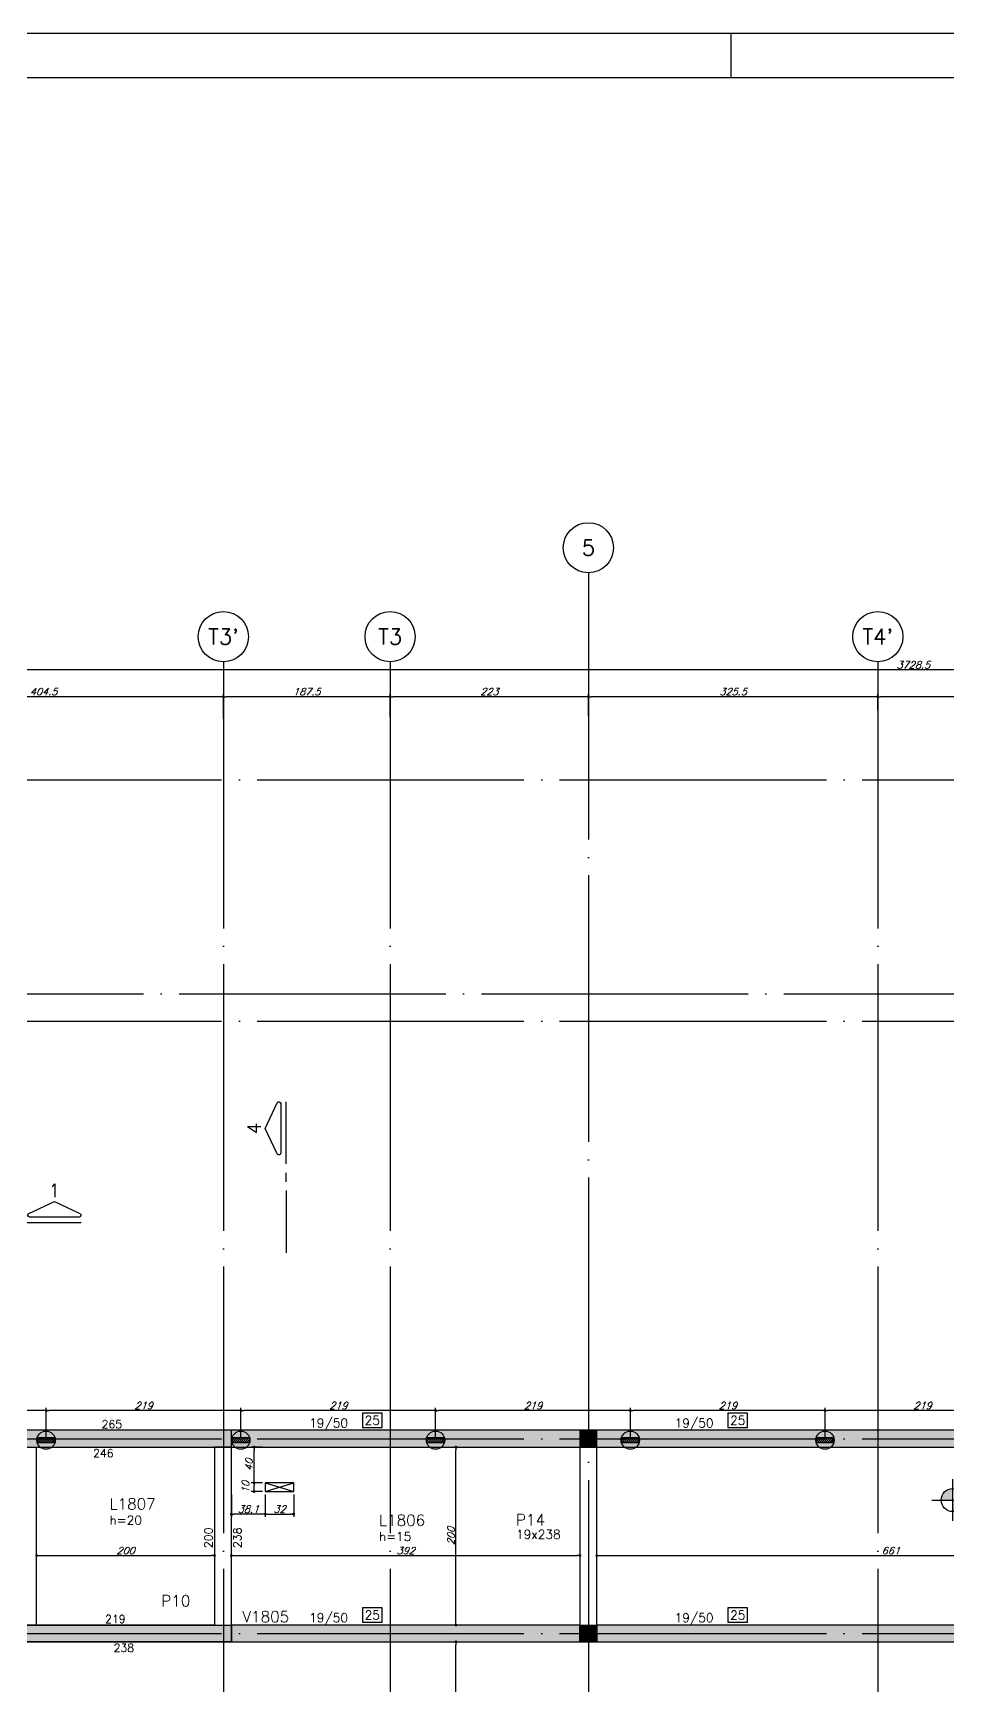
# Model space of a CAD drawing. Header units: millimetres. Extents: x -2404 to 6316, y -1750 to 2455.
# Drawn here: x -19 to 1010, y 596 to 2455 of the extents above; entities that cross this region are included whole.
import ezdxf
from ezdxf.enums import TextEntityAlignment as Align

# ---------------------------------------------------------------- set-up
doc = ezdxf.new("R2010")
doc.units = ezdxf.units.MM
doc.header["$LTSCALE"] = 50
doc.linetypes.add('EIXO', pattern=[6.8, 6, -0.4, 0, -0.4])
for name, color, linetype in [('F-ARM', 6, 'Continuous'), ('F-CORTE-INDICAÇÃO', 4, 'Continuous'), ('F-COTAS', 106, 'Continuous'), ('F-COTAS ANCORAGEM', 106, 'Continuous'), ('F-COTAS-FUROS', 50, 'Continuous'), ('F-DESNIVEL-1', 254, 'Continuous'), ('F-EIXO', 12, 'EIXO'), ('F-LAJES-DIM', 2, 'Continuous'), ('F-LAJES-NOME', 4, 'Continuous'), ('F-MARGEM', 1, 'Continuous'), ('F-NÍVEL-PLANTA', 2, 'Continuous'), ('F-PILARES-DIM', 172, 'Continuous'), ('F-PILARES-M', 170, 'Continuous'), ('F-PILARES-NOME', 170, 'Continuous'), ('F-TEXTO', 6, 'Continuous'), ('F-VIGAS', 3, 'Continuous'), ('F-VIGAS-DIM', 2, 'Continuous'), ('F-VIGAS-NOME', 4, 'Continuous'), ('F-VÃO', 1, 'Continuous')]:
    doc.layers.add(name, color=color, linetype=linetype)
doc.styles.add('CP-TEXT-INCL', font='romans.shx', dxfattribs={"oblique": 20})
doc.styles.add('MCP', font='romans.shx')
doc.styles.add('ROMANS', font='romans.shx')
doc.dimstyles.new('CP-COTAS-50', dxfattribs={"dimscale": 0.64, "dimtxt": 12.5, "dimasz": 5, "dimexe": 5, "dimexo": 5, "dimgap": 2.5, "dimtad": 1, "dimdec": 1, "dimdsep": 46, "dimtxsty": 'CP-TEXT-INCL', "dimblk1": 'DOT', "dimblk2": 'DOT', "dimsah": 1, "dimcen": 9, "dimclrd": 256, "dimclre": 256, "dimclrt": 256, "dimadec": 0, "dimazin": 0, "dimtfac": 1, "dimtdec": 1, "dimtmove": 2, "dimatfit": 3, "dimldrblk": 'DOT', "dimfxl": 0, "dimtolj": 1, "dimarcsym": 0})

# ---------------------------------------------------------------- blocks, each defined once
blk = doc.blocks.new('*U16')
at = {"layer": 'F-EIXO'}
blk.add_line((0, 0), (4857.5, 0), dxfattribs=at)
at = {"layer": 'F-TEXTO', "style": 'ROMANS'}
blk.add_attdef('EIXO', text='', height=17.5, dxfattribs=at).set_placement((-28.2, 0), align=Align.MIDDLE_CENTER)
blk = doc.blocks.new('*U17')
at = {"layer": 'F-EIXO'}
blk.add_line((0, 0), (4945.5, 0), dxfattribs=at)
at = {"layer": 'F-TEXTO', "style": 'ROMANS'}
blk.add_attdef('EIXO', text='', height=17.5, dxfattribs=at).set_placement((-28.2, 0), align=Align.MIDDLE_CENTER)
blk = doc.blocks.new('*U18')
at = {"layer": 'F-EIXO'}
blk.add_line((0, 0), (0, -2479.8), dxfattribs=at)
at = {"layer": 'F-EIXO', "color": 2, "linetype": 'Continuous'}
blk.add_circle((0, 28.2), 28.2, dxfattribs=at)
at = {"layer": 'F-TEXTO', "style": 'ROMANS'}
blk.add_attdef('EIXO', text='', height=17.5, rotation=360, dxfattribs=at).set_placement((0, 28.2), align=Align.MIDDLE_CENTER)
blk = doc.blocks.new('*U20')
at = {"layer": 'F-EIXO'}
blk.add_line((0, 0), (0, -2579.8), dxfattribs=at)
at = {"layer": 'F-EIXO', "color": 2, "linetype": 'Continuous'}
blk.add_circle((0, 28.2), 28.2, dxfattribs=at)
at = {"layer": 'F-TEXTO', "style": 'ROMANS'}
blk.add_attdef('EIXO', text='', height=17.5, rotation=360, dxfattribs=at).set_placement((0, 28.2), align=Align.MIDDLE_CENTER)
blk = doc.blocks.new('*U5')
at = {"layer": 'F-VIGAS-DIM', "color": 1}
blk.add_lwpolyline([(0, 0), (22, 0), (22, 16), (0, 16)], close=True, dxfattribs=at)
at = {"layer": 'F-VIGAS-DIM', "style": 'MCP'}
blk.add_attdef('DIM', text='', height=10, dxfattribs=at).set_placement((11, 8), align=Align.MIDDLE_CENTER)
blk = doc.blocks.new('Nível - Planta')
at = {"layer": 'F-NÍVEL-PLANTA'}
h = blk.add_hatch(color=71, dxfattribs=at)
h.paths.add_polyline_path([(0, 0), (0, 0.26, 0.414214), (-0.26, 0)])
h.paths.add_polyline_path([(0.26, 0), (0, 0), (0, -0.26, 0.414214)])
for p, q in [((0, -0.469), (0, 0.469)), ((-0.469, 0), (1.704, 0))]:
    blk.add_line(p, q, dxfattribs=at)
blk.add_circle((0, 0), 0.26, dxfattribs=at)
at = {"layer": 'F-TEXTO', "color": 3, "style": 'MCP'}
blk.add_attdef('NÍVEL', (0.333, 0.102), '', height=0.2, dxfattribs=at)
blk = doc.blocks.new('*U8')
at = {"layer": 'F-CORTE-INDICAÇÃO'}
for p, q in [((70, 0), (0, 0)), ((80, 0), (90, 0)), ((100, 0), (170, 0))]:
    blk.add_line(p, q, dxfattribs=at)
blk.add_lwpolyline([(112, 6, -0.802585), (111.2, 9.8), (140, 23.3), (168.8, 9.8, -0.802585), (168, 6)], format="xyb", close=True, dxfattribs=at)
at = {"layer": 'F-CORTE-INDICAÇÃO', "style": 'ROMANS'}
blk.add_attdef('CORTE', text='', height=15, dxfattribs=at).set_placement((140, 35.8), align=Align.MIDDLE_CENTER)
at = {"layer": 'F-CORTE-INDICAÇÃO', "color": 2, "style": 'ROMANS'}
blk.add_attdef('FOLHA', text='', height=12, dxfattribs=at).set_placement((140, -10), align=Align.MIDDLE_CENTER)
blk = doc.blocks.new('_DOT')
at = {"color": 0, "linetype": 'ByBlock'}
blk.add_line((-0.5, 0), (-1, 0), dxfattribs=at)
at = {"color": 0, "linetype": 'ByBlock', "const_width": 0.5}
blk.add_lwpolyline([(-0.25, 0, 1), (0.25, 0, 1)], format="xyb", close=True, dxfattribs=at)
blk = doc.blocks.new('*D58')
at = {"layer": 'DEFPOINTS', "color": 0, "transparency": 16777216}
for p in [(456.6, 645.5), (456.6, 645.5), (456.6, 493.5)]:
    blk.add_point(p, dxfattribs=at)
at = {"layer": 'F-COTAS', "lineweight": -2, "transparency": 16777216}
blk.add_line((456.6, 496.7), (456.6, 642.3), dxfattribs=at)
at = {"layer": 'F-COTAS', "lineweight": -2, "transparency": 16777216, "xscale": 3.2, "yscale": 3.2, "zscale": 3.2}
for p, rotation in [((456.6, 645.5), 90), ((456.6, 493.5), 270)]:
    blk.add_blockref('_DOT', p, dxfattribs=dict(at, rotation=rotation))
at = {"layer": 'F-COTAS', "transparency": 16777216, "insert": (451, 569.5), "char_height": 8, "attachment_point": 5, "rotation": 90, "style": 'CP-TEXT-INCL'}
blk.add_mtext('\\A1;152', dxfattribs=at)
blk = doc.blocks.new('*D59')
at = {"layer": 'DEFPOINTS', "color": 0, "transparency": 16777216}
for p in [(456.6, 864.5), (456.6, 864.5), (456.6, 664.5)]:
    blk.add_point(p, dxfattribs=at)
at = {"layer": 'F-COTAS', "lineweight": -2, "transparency": 16777216}
blk.add_line((456.6, 667.7), (456.6, 861.3), dxfattribs=at)
at = {"layer": 'F-COTAS', "lineweight": -2, "transparency": 16777216, "xscale": 3.2, "yscale": 3.2, "zscale": 3.2}
for p, rotation in [((456.6, 864.5), 90), ((456.6, 664.5), 270)]:
    blk.add_blockref('_DOT', p, dxfattribs=dict(at, rotation=rotation))
at = {"layer": 'F-COTAS', "transparency": 16777216, "insert": (451, 764.5), "char_height": 8, "attachment_point": 5, "rotation": 90, "style": 'CP-TEXT-INCL'}
blk.add_mtext('\\A1;200', dxfattribs=at)
blk = doc.blocks.new('*D76')
at = {"layer": 'DEFPOINTS', "color": 0, "transparency": 16777216}
for p in [(-15, 742.6), (185, 742.6), (185, 742.6)]:
    blk.add_point(p, dxfattribs=at)
at = {"layer": 'F-COTAS', "lineweight": -2, "transparency": 16777216}
blk.add_line((-11.8, 742.6), (181.8, 742.6), dxfattribs=at)
at = {"layer": 'F-COTAS', "lineweight": -2, "transparency": 16777216, "xscale": 3.2, "yscale": 3.2, "zscale": 3.2, "rotation": 180}
blk.add_blockref('_DOT', (-15, 742.6), dxfattribs=at)
at = {"layer": 'F-COTAS', "lineweight": -2, "transparency": 16777216, "xscale": 3.2, "yscale": 3.2, "zscale": 3.2}
blk.add_blockref('_DOT', (185, 742.6), dxfattribs=at)
at = {"layer": 'F-COTAS', "transparency": 16777216, "insert": (85, 748.2), "char_height": 8, "attachment_point": 5, "style": 'CP-TEXT-INCL'}
blk.add_mtext('\\A1;200', dxfattribs=at)
blk = doc.blocks.new('*D77')
at = {"layer": 'DEFPOINTS', "color": 0, "transparency": 16777216}
for p in [(204, 742.6), (596, 742.6), (596, 742.6)]:
    blk.add_point(p, dxfattribs=at)
at = {"layer": 'F-COTAS', "lineweight": -2, "transparency": 16777216}
blk.add_line((207.2, 742.6), (592.8, 742.6), dxfattribs=at)
at = {"layer": 'F-COTAS', "lineweight": -2, "transparency": 16777216, "xscale": 3.2, "yscale": 3.2, "zscale": 3.2, "rotation": 180}
blk.add_blockref('_DOT', (204, 742.6), dxfattribs=at)
at = {"layer": 'F-COTAS', "lineweight": -2, "transparency": 16777216, "xscale": 3.2, "yscale": 3.2, "zscale": 3.2}
blk.add_blockref('_DOT', (596, 742.6), dxfattribs=at)
at = {"layer": 'F-COTAS', "transparency": 16777216, "insert": (400, 748.2), "char_height": 8, "attachment_point": 5, "style": 'CP-TEXT-INCL'}
blk.add_mtext('\\A1;392', dxfattribs=at)
blk = doc.blocks.new('*D78')
at = {"layer": 'DEFPOINTS', "color": 0, "transparency": 16777216}
for p in [(615, 742.6), (1276, 742.6), (1276, 742.6)]:
    blk.add_point(p, dxfattribs=at)
at = {"layer": 'F-COTAS', "lineweight": -2, "transparency": 16777216}
blk.add_line((618.2, 742.6), (1272.8, 742.6), dxfattribs=at)
at = {"layer": 'F-COTAS', "lineweight": -2, "transparency": 16777216, "xscale": 3.2, "yscale": 3.2, "zscale": 3.2, "rotation": 180}
blk.add_blockref('_DOT', (615, 742.6), dxfattribs=at)
at = {"layer": 'F-COTAS', "lineweight": -2, "transparency": 16777216, "xscale": 3.2, "yscale": 3.2, "zscale": 3.2}
blk.add_blockref('_DOT', (1276, 742.6), dxfattribs=at)
at = {"layer": 'F-COTAS', "transparency": 16777216, "insert": (945.5, 748.2), "char_height": 8, "attachment_point": 5, "style": 'CP-TEXT-INCL'}
blk.add_mtext('\\A1;661', dxfattribs=at)
blk = doc.blocks.new('*D138')
at = {"layer": 'DEFPOINTS', "color": 0, "transparency": 16777216}
for p in [(2835, 864.5), (-1650, -579), (2835, -715.2)]:
    blk.add_point(p, dxfattribs=at)
at = {"layer": 'F-COTAS', "lineweight": -2, "transparency": 16777216}
for p, q in [((2835, 861.3), (2835, -718.4)), ((-1650, -582.2), (-1650, -718.4)), ((-1646.8, -715.2), (2831.8, -715.2))]:
    blk.add_line(p, q, dxfattribs=at)
at = {"layer": 'F-COTAS', "lineweight": -2, "transparency": 16777216, "xscale": 3.2, "yscale": 3.2, "zscale": 3.2, "rotation": 180}
blk.add_blockref('_DOT', (-1650, -715.2), dxfattribs=at)
at = {"layer": 'F-COTAS', "lineweight": -2, "transparency": 16777216, "xscale": 3.2, "yscale": 3.2, "zscale": 3.2}
blk.add_blockref('_DOT', (2835, -715.2), dxfattribs=at)
at = {"layer": 'F-COTAS', "transparency": 16777216, "insert": (592.5, -709.6), "char_height": 8, "attachment_point": 5, "style": 'CP-TEXT-INCL'}
blk.add_mtext('\\A1;4485', dxfattribs=at)
blk = doc.blocks.new('*D166')
at = {"layer": 'DEFPOINTS', "color": 0, "transparency": 16777216}
for p in [(2796, 1664.5), (2990.8, 1664.5), (893.5, -579)]:
    blk.add_point(p, dxfattribs=at)
at = {"layer": 'F-COTAS', "lineweight": -2, "transparency": 16777216}
for p, q in [((2799.2, 1664.5), (2994, 1664.5)), ((2990.8, -575.8), (2990.8, 1661.3)), ((896.7, -579), (2994, -579))]:
    blk.add_line(p, q, dxfattribs=at)
at = {"layer": 'F-COTAS', "lineweight": -2, "transparency": 16777216, "xscale": 3.2, "yscale": 3.2, "zscale": 3.2}
for p, rotation in [((2990.8, 1664.5), 90), ((2990.8, -579), 270)]:
    blk.add_blockref('_DOT', p, dxfattribs=dict(at, rotation=rotation))
at = {"layer": 'F-COTAS', "transparency": 16777216, "insert": (2985.2, 542.7), "char_height": 8, "attachment_point": 5, "rotation": 90, "style": 'CP-TEXT-INCL'}
blk.add_mtext('\\A1;2243.5', dxfattribs=at)
blk = doc.blocks.new('*D181')
at = {"layer": 'DEFPOINTS', "color": 0, "transparency": 16777216}
for p in [(-893.5, 1738.7), (2835, 1624.5), (-893.5, 1389)]:
    blk.add_point(p, dxfattribs=at)
at = {"layer": 'F-COTAS', "lineweight": -2, "transparency": 16777216}
for p, q in [((-893.5, 1392.2), (-893.5, 1741.9)), ((2831.8, 1738.7), (-890.3, 1738.7)), ((2835, 1627.7), (2835, 1741.9))]:
    blk.add_line(p, q, dxfattribs=at)
at = {"layer": 'F-COTAS', "lineweight": -2, "transparency": 16777216, "xscale": 3.2, "yscale": 3.2, "zscale": 3.2, "rotation": 180}
blk.add_blockref('_DOT', (-893.5, 1738.7), dxfattribs=at)
at = {"layer": 'F-COTAS', "lineweight": -2, "transparency": 16777216, "xscale": 3.2, "yscale": 3.2, "zscale": 3.2}
blk.add_blockref('_DOT', (2835, 1738.7), dxfattribs=at)
at = {"layer": 'F-COTAS', "transparency": 16777216, "insert": (970.8, 1744.3), "char_height": 8, "attachment_point": 5, "style": 'CP-TEXT-INCL'}
blk.add_mtext('\\A1;3728.5', dxfattribs=at)
blk = doc.blocks.new('*D190')
at = {"layer": 'DEFPOINTS', "color": 0, "transparency": 16777216}
for p in [(931, 1708.5), (1128, 1694.6), (931, 1690.3)]:
    blk.add_point(p, dxfattribs=at)
at = {"layer": 'F-COTAS', "lineweight": -2, "transparency": 16777216}
for p, q in [((931, 1693.5), (931, 1711.7)), ((1128, 1697.8), (1128, 1711.7)), ((1124.8, 1708.5), (934.2, 1708.5))]:
    blk.add_line(p, q, dxfattribs=at)
at = {"layer": 'F-COTAS', "lineweight": -2, "transparency": 16777216, "xscale": 3.2, "yscale": 3.2, "zscale": 3.2, "rotation": 180}
blk.add_blockref('_DOT', (931, 1708.5), dxfattribs=at)
at = {"layer": 'F-COTAS', "lineweight": -2, "transparency": 16777216, "xscale": 3.2, "yscale": 3.2, "zscale": 3.2}
blk.add_blockref('_DOT', (1128, 1708.5), dxfattribs=at)
at = {"layer": 'F-COTAS', "transparency": 16777216, "insert": (1029.5, 1714.1), "char_height": 8, "attachment_point": 5, "style": 'CP-TEXT-INCL'}
blk.add_mtext('\\A1;197', dxfattribs=at)
blk = doc.blocks.new('*D191')
at = {"layer": 'DEFPOINTS', "color": 0, "transparency": 16777216}
for p in [(605.5, 1708.5), (605.5, 1683.6), (931, 1690.3)]:
    blk.add_point(p, dxfattribs=at)
at = {"layer": 'F-COTAS', "lineweight": -2, "transparency": 16777216}
for p, q in [((605.5, 1686.8), (605.5, 1711.7)), ((931, 1693.5), (931, 1711.7)), ((927.8, 1708.5), (608.7, 1708.5))]:
    blk.add_line(p, q, dxfattribs=at)
at = {"layer": 'F-COTAS', "lineweight": -2, "transparency": 16777216, "xscale": 3.2, "yscale": 3.2, "zscale": 3.2, "rotation": 180}
blk.add_blockref('_DOT', (605.5, 1708.5), dxfattribs=at)
at = {"layer": 'F-COTAS', "lineweight": -2, "transparency": 16777216, "xscale": 3.2, "yscale": 3.2, "zscale": 3.2}
blk.add_blockref('_DOT', (931, 1708.5), dxfattribs=at)
at = {"layer": 'F-COTAS', "transparency": 16777216, "insert": (768.2, 1714.1), "char_height": 8, "attachment_point": 5, "style": 'CP-TEXT-INCL'}
blk.add_mtext('\\A1;325.5', dxfattribs=at)
blk = doc.blocks.new('*D192')
at = {"layer": 'DEFPOINTS', "color": 0, "transparency": 16777216}
for p in [(382.5, 1708.5), (382.5, 1682.2), (605.5, 1683.6)]:
    blk.add_point(p, dxfattribs=at)
at = {"layer": 'F-COTAS', "lineweight": -2, "transparency": 16777216}
for p, q in [((382.5, 1685.4), (382.5, 1711.7)), ((605.5, 1686.8), (605.5, 1711.7)), ((602.3, 1708.5), (385.7, 1708.5))]:
    blk.add_line(p, q, dxfattribs=at)
at = {"layer": 'F-COTAS', "lineweight": -2, "transparency": 16777216, "xscale": 3.2, "yscale": 3.2, "zscale": 3.2, "rotation": 180}
blk.add_blockref('_DOT', (382.5, 1708.5), dxfattribs=at)
at = {"layer": 'F-COTAS', "lineweight": -2, "transparency": 16777216, "xscale": 3.2, "yscale": 3.2, "zscale": 3.2}
blk.add_blockref('_DOT', (605.5, 1708.5), dxfattribs=at)
at = {"layer": 'F-COTAS', "transparency": 16777216, "insert": (494, 1714.1), "char_height": 8, "attachment_point": 5, "style": 'CP-TEXT-INCL'}
blk.add_mtext('\\A1;223', dxfattribs=at)
blk = doc.blocks.new('*D193')
at = {"layer": 'DEFPOINTS', "color": 0, "transparency": 16777216}
for p in [(195, 1708.5), (195, 1680.7), (382.5, 1682.2)]:
    blk.add_point(p, dxfattribs=at)
at = {"layer": 'F-COTAS', "lineweight": -2, "transparency": 16777216}
for p, q in [((195, 1683.9), (195, 1711.7)), ((382.5, 1685.4), (382.5, 1711.7)), ((379.3, 1708.5), (198.2, 1708.5))]:
    blk.add_line(p, q, dxfattribs=at)
at = {"layer": 'F-COTAS', "lineweight": -2, "transparency": 16777216, "xscale": 3.2, "yscale": 3.2, "zscale": 3.2, "rotation": 180}
blk.add_blockref('_DOT', (195, 1708.5), dxfattribs=at)
at = {"layer": 'F-COTAS', "lineweight": -2, "transparency": 16777216, "xscale": 3.2, "yscale": 3.2, "zscale": 3.2}
blk.add_blockref('_DOT', (382.5, 1708.5), dxfattribs=at)
at = {"layer": 'F-COTAS', "transparency": 16777216, "insert": (288.7, 1714.1), "char_height": 8, "attachment_point": 5, "style": 'CP-TEXT-INCL'}
blk.add_mtext('\\A1;187.5', dxfattribs=at)
blk = doc.blocks.new('*D194')
at = {"layer": 'DEFPOINTS', "color": 0, "transparency": 16777216}
for p in [(-209.5, 1708.5), (195, 1680.7), (-209.5, 1663.4)]:
    blk.add_point(p, dxfattribs=at)
at = {"layer": 'F-COTAS', "lineweight": -2, "transparency": 16777216}
for p, q in [((-209.5, 1666.6), (-209.5, 1711.7)), ((195, 1683.9), (195, 1711.7)), ((191.8, 1708.5), (-206.3, 1708.5))]:
    blk.add_line(p, q, dxfattribs=at)
at = {"layer": 'F-COTAS', "lineweight": -2, "transparency": 16777216, "xscale": 3.2, "yscale": 3.2, "zscale": 3.2, "rotation": 180}
blk.add_blockref('_DOT', (-209.5, 1708.5), dxfattribs=at)
at = {"layer": 'F-COTAS', "lineweight": -2, "transparency": 16777216, "xscale": 3.2, "yscale": 3.2, "zscale": 3.2}
blk.add_blockref('_DOT', (195, 1708.5), dxfattribs=at)
at = {"layer": 'F-COTAS', "transparency": 16777216, "insert": (-7.3, 1714.1), "char_height": 8, "attachment_point": 5, "style": 'CP-TEXT-INCL'}
blk.add_mtext('\\A1;404.5', dxfattribs=at)
blk = doc.blocks.new('A0-3L')
at = {"layer": 'F-MARGEM', "color": 2}
blk.add_line((63.4, 84.1), (63.4, 83.1), dxfattribs=at)
blk.add_lwpolyline([(0, 0), (0, 84.1), (174.4, 84.1), (174.4, 0)], close=True, dxfattribs=at)
at = {"layer": 'F-MARGEM', "color": 7}
blk.add_lwpolyline([(2.5, 83.1), (173.4, 83.1), (173.4, 1), (2.5, 1)], close=True, dxfattribs=at)
blk = doc.blocks.new('*U249')
at = {"layer": 'F-VÃO'}
for p, q in [((0, 0), (32, 10)), ((0, 10), (32, 0))]:
    blk.add_line(p, q, dxfattribs=at)
at = {"layer": 'F-VÃO', "color": 3}
blk.add_lwpolyline([(0, 0), (32, 0), (32, 10), (0, 10)], close=True, dxfattribs=at)
blk = doc.blocks.new('*D259')
at = {"layer": 'DEFPOINTS', "color": 0, "transparency": 16777216}
for p in [(229.5, 824.5), (242.1, 824.5), (242.1, 814.5)]:
    blk.add_point(p, dxfattribs=at)
at = {"layer": 'F-COTAS-FUROS', "lineweight": -2, "transparency": 16777216}
for p, q in [((238.9, 824.5), (226.3, 824.5)), ((229.5, 817.7), (229.5, 821.3)), ((238.9, 814.5), (226.3, 814.5))]:
    blk.add_line(p, q, dxfattribs=at)
at = {"layer": 'F-COTAS-FUROS', "lineweight": -2, "transparency": 16777216, "xscale": 3.2, "yscale": 3.2, "zscale": 3.2}
for p, rotation in [((229.5, 824.5), 90), ((229.5, 814.5), 270)]:
    blk.add_blockref('_DOT', p, dxfattribs=dict(at, rotation=rotation))
at = {"layer": 'F-COTAS-FUROS', "transparency": 16777216, "insert": (219.9, 819.5), "char_height": 8, "attachment_point": 5, "rotation": 90, "style": 'CP-TEXT-INCL'}
blk.add_mtext('\\A1;10', dxfattribs=at)
blk = doc.blocks.new('*D260')
at = {"layer": 'DEFPOINTS', "color": 0, "transparency": 16777216}
for p in [(229.5, 864.5), (242.1, 864.5), (242.1, 824.5)]:
    blk.add_point(p, dxfattribs=at)
at = {"layer": 'F-COTAS-FUROS', "lineweight": -2, "transparency": 16777216}
for p, q in [((238.9, 864.5), (226.3, 864.5)), ((229.5, 827.7), (229.5, 861.3)), ((238.9, 824.5), (226.3, 824.5))]:
    blk.add_line(p, q, dxfattribs=at)
at = {"layer": 'F-COTAS-FUROS', "lineweight": -2, "transparency": 16777216, "xscale": 3.2, "yscale": 3.2, "zscale": 3.2}
for p, rotation in [((229.5, 864.5), 90), ((229.5, 824.5), 270)]:
    blk.add_blockref('_DOT', p, dxfattribs=dict(at, rotation=rotation))
at = {"layer": 'F-COTAS-FUROS', "transparency": 16777216, "insert": (223.9, 844.5), "char_height": 8, "attachment_point": 5, "rotation": 90, "style": 'CP-TEXT-INCL'}
blk.add_mtext('\\A1;40', dxfattribs=at)
blk = doc.blocks.new('*D261')
at = {"layer": 'DEFPOINTS', "color": 0, "transparency": 16777216}
for p in [(242.1, 814.5), (274.1, 814.5), (274.1, 789.2)]:
    blk.add_point(p, dxfattribs=at)
at = {"layer": 'F-COTAS-FUROS', "lineweight": -2, "transparency": 16777216}
for p, q in [((242.1, 811.3), (242.1, 786)), ((274.1, 811.3), (274.1, 786)), ((245.3, 789.2), (270.9, 789.2))]:
    blk.add_line(p, q, dxfattribs=at)
at = {"layer": 'F-COTAS-FUROS', "lineweight": -2, "transparency": 16777216, "xscale": 3.2, "yscale": 3.2, "zscale": 3.2, "rotation": 180}
blk.add_blockref('_DOT', (242.1, 789.2), dxfattribs=at)
at = {"layer": 'F-COTAS-FUROS', "lineweight": -2, "transparency": 16777216, "xscale": 3.2, "yscale": 3.2, "zscale": 3.2}
blk.add_blockref('_DOT', (274.1, 789.2), dxfattribs=at)
at = {"layer": 'F-COTAS-FUROS', "transparency": 16777216, "insert": (258.1, 794.8), "char_height": 8, "attachment_point": 5, "style": 'CP-TEXT-INCL'}
blk.add_mtext('\\A1;32', dxfattribs=at)
blk = doc.blocks.new('*D262')
at = {"layer": 'DEFPOINTS', "color": 0, "transparency": 16777216}
for p in [(204, 814.5), (242.1, 814.5), (204, 789.2)]:
    blk.add_point(p, dxfattribs=at)
at = {"layer": 'F-COTAS-FUROS', "lineweight": -2, "transparency": 16777216}
for p, q in [((204, 811.3), (204, 786)), ((242.1, 811.3), (242.1, 786)), ((238.9, 789.2), (207.2, 789.2))]:
    blk.add_line(p, q, dxfattribs=at)
at = {"layer": 'F-COTAS-FUROS', "lineweight": -2, "transparency": 16777216, "xscale": 3.2, "yscale": 3.2, "zscale": 3.2, "rotation": 180}
blk.add_blockref('_DOT', (204, 789.2), dxfattribs=at)
at = {"layer": 'F-COTAS-FUROS', "lineweight": -2, "transparency": 16777216, "xscale": 3.2, "yscale": 3.2, "zscale": 3.2}
blk.add_blockref('_DOT', (242.1, 789.2), dxfattribs=at)
at = {"layer": 'F-COTAS-FUROS', "transparency": 16777216, "insert": (223.1, 794.8), "char_height": 8, "attachment_point": 5, "style": 'CP-TEXT-INCL'}
blk.add_mtext('\\A1;38.1', dxfattribs=at)
blk = doc.blocks.new('PONTO ANCORAGEM_EST')
at = {"layer": 'F-ARM'}
h = blk.add_hatch(dxfattribs=at)
h.set_pattern_fill('ANSI31', color=2, scale=0.5)
h.paths.add_polyline_path([(-1159.6, 5937.1), (-1179.6, 5937.1), (-1179.6, 5932.1), (-1159.6, 5932.1)])
at = {"layer": 'F-ARM', "color": 3, "elevation": 0}
blk.add_lwpolyline([(-1179.6, 5932.1), (-1159.6, 5932.1), (-1159.6, 5937.1), (-1179.6, 5937.1)], close=True, dxfattribs=at)
at = {"layer": 'F-ARM', "color": 3}
blk.add_circle((-1169.6, 5934.6, 0), 10.3, dxfattribs=at)
blk = doc.blocks.new('*D331')
at = {"layer": 'DEFPOINTS', "color": 0, "transparency": 16777216}
for p in [(871.7, 905.7), (871.7, 872.4), (1090.7, 872.4)]:
    blk.add_point(p, dxfattribs=at)
at = {"layer": 'F-COTAS ANCORAGEM', "lineweight": -2, "transparency": 16777216}
for p, q in [((871.7, 875.6), (871.7, 908.9)), ((1087.5, 905.7), (874.9, 905.7)), ((1090.7, 875.6), (1090.7, 908.9))]:
    blk.add_line(p, q, dxfattribs=at)
at = {"layer": 'F-COTAS ANCORAGEM', "lineweight": -2, "transparency": 16777216, "xscale": 3.2, "yscale": 3.2, "zscale": 3.2, "rotation": 180}
blk.add_blockref('_DOT', (871.7, 905.7), dxfattribs=at)
at = {"layer": 'F-COTAS ANCORAGEM', "lineweight": -2, "transparency": 16777216, "xscale": 3.2, "yscale": 3.2, "zscale": 3.2}
blk.add_blockref('_DOT', (1090.7, 905.7), dxfattribs=at)
at = {"layer": 'F-COTAS ANCORAGEM', "transparency": 16777216, "insert": (981.2, 911.3), "char_height": 8, "attachment_point": 5, "style": 'CP-TEXT-INCL'}
blk.add_mtext('\\A1;219', dxfattribs=at)
blk = doc.blocks.new('*D332')
at = {"layer": 'DEFPOINTS', "color": 0, "transparency": 16777216}
for p in [(652.7, 905.7), (652.7, 872.4), (871.7, 872.4)]:
    blk.add_point(p, dxfattribs=at)
at = {"layer": 'F-COTAS ANCORAGEM', "lineweight": -2, "transparency": 16777216}
for p, q in [((652.7, 875.6), (652.7, 908.9)), ((868.5, 905.7), (655.9, 905.7)), ((871.7, 875.6), (871.7, 908.9))]:
    blk.add_line(p, q, dxfattribs=at)
at = {"layer": 'F-COTAS ANCORAGEM', "lineweight": -2, "transparency": 16777216, "xscale": 3.2, "yscale": 3.2, "zscale": 3.2, "rotation": 180}
blk.add_blockref('_DOT', (652.7, 905.7), dxfattribs=at)
at = {"layer": 'F-COTAS ANCORAGEM', "lineweight": -2, "transparency": 16777216, "xscale": 3.2, "yscale": 3.2, "zscale": 3.2}
blk.add_blockref('_DOT', (871.7, 905.7), dxfattribs=at)
at = {"layer": 'F-COTAS ANCORAGEM', "transparency": 16777216, "insert": (762.2, 911.3), "char_height": 8, "attachment_point": 5, "style": 'CP-TEXT-INCL'}
blk.add_mtext('\\A1;219', dxfattribs=at)
blk = doc.blocks.new('*D333')
at = {"layer": 'DEFPOINTS', "color": 0, "transparency": 16777216}
for p in [(433.7, 905.7), (433.7, 872.4), (652.7, 872.4)]:
    blk.add_point(p, dxfattribs=at)
at = {"layer": 'F-COTAS ANCORAGEM', "lineweight": -2, "transparency": 16777216}
for p, q in [((433.7, 875.6), (433.7, 908.9)), ((649.5, 905.7), (436.9, 905.7)), ((652.7, 875.6), (652.7, 908.9))]:
    blk.add_line(p, q, dxfattribs=at)
at = {"layer": 'F-COTAS ANCORAGEM', "lineweight": -2, "transparency": 16777216, "xscale": 3.2, "yscale": 3.2, "zscale": 3.2, "rotation": 180}
blk.add_blockref('_DOT', (433.7, 905.7), dxfattribs=at)
at = {"layer": 'F-COTAS ANCORAGEM', "lineweight": -2, "transparency": 16777216, "xscale": 3.2, "yscale": 3.2, "zscale": 3.2}
blk.add_blockref('_DOT', (652.7, 905.7), dxfattribs=at)
at = {"layer": 'F-COTAS ANCORAGEM', "transparency": 16777216, "insert": (543.2, 911.3), "char_height": 8, "attachment_point": 5, "style": 'CP-TEXT-INCL'}
blk.add_mtext('\\A1;219', dxfattribs=at)
blk = doc.blocks.new('*D334')
at = {"layer": 'DEFPOINTS', "color": 0, "transparency": 16777216}
for p in [(214.7, 905.7), (214.7, 872.4), (433.7, 872.4)]:
    blk.add_point(p, dxfattribs=at)
at = {"layer": 'F-COTAS ANCORAGEM', "lineweight": -2, "transparency": 16777216}
for p, q in [((214.7, 875.6), (214.7, 908.9)), ((430.5, 905.7), (217.9, 905.7)), ((433.7, 875.6), (433.7, 908.9))]:
    blk.add_line(p, q, dxfattribs=at)
at = {"layer": 'F-COTAS ANCORAGEM', "lineweight": -2, "transparency": 16777216, "xscale": 3.2, "yscale": 3.2, "zscale": 3.2, "rotation": 180}
blk.add_blockref('_DOT', (214.7, 905.7), dxfattribs=at)
at = {"layer": 'F-COTAS ANCORAGEM', "lineweight": -2, "transparency": 16777216, "xscale": 3.2, "yscale": 3.2, "zscale": 3.2}
blk.add_blockref('_DOT', (433.7, 905.7), dxfattribs=at)
at = {"layer": 'F-COTAS ANCORAGEM', "transparency": 16777216, "insert": (324.2, 911.3), "char_height": 8, "attachment_point": 5, "style": 'CP-TEXT-INCL'}
blk.add_mtext('\\A1;219', dxfattribs=at)
blk = doc.blocks.new('*D335')
at = {"layer": 'DEFPOINTS', "color": 0, "transparency": 16777216}
for p in [(-4.3, 905.7), (-4.3, 872.4), (214.7, 872.4)]:
    blk.add_point(p, dxfattribs=at)
at = {"layer": 'F-COTAS ANCORAGEM', "lineweight": -2, "transparency": 16777216}
for p, q in [((-4.3, 875.6), (-4.3, 908.9)), ((211.5, 905.7), (-1.1, 905.7)), ((214.7, 875.6), (214.7, 908.9))]:
    blk.add_line(p, q, dxfattribs=at)
at = {"layer": 'F-COTAS ANCORAGEM', "lineweight": -2, "transparency": 16777216, "xscale": 3.2, "yscale": 3.2, "zscale": 3.2, "rotation": 180}
blk.add_blockref('_DOT', (-4.3, 905.7), dxfattribs=at)
at = {"layer": 'F-COTAS ANCORAGEM', "lineweight": -2, "transparency": 16777216, "xscale": 3.2, "yscale": 3.2, "zscale": 3.2}
blk.add_blockref('_DOT', (214.7, 905.7), dxfattribs=at)
at = {"layer": 'F-COTAS ANCORAGEM', "transparency": 16777216, "insert": (105.2, 911.3), "char_height": 8, "attachment_point": 5, "style": 'CP-TEXT-INCL'}
blk.add_mtext('\\A1;219', dxfattribs=at)
blk = doc.blocks.new('*D336')
at = {"layer": 'DEFPOINTS', "color": 0, "transparency": 16777216}
for p in [(-223.3, 905.7), (-223.3, 872.4), (-4.3, 872.4)]:
    blk.add_point(p, dxfattribs=at)
at = {"layer": 'F-COTAS ANCORAGEM', "lineweight": -2, "transparency": 16777216}
for p, q in [((-223.3, 875.6), (-223.3, 908.9)), ((-7.5, 905.7), (-220.1, 905.7)), ((-4.3, 875.6), (-4.3, 908.9))]:
    blk.add_line(p, q, dxfattribs=at)
at = {"layer": 'F-COTAS ANCORAGEM', "lineweight": -2, "transparency": 16777216, "xscale": 3.2, "yscale": 3.2, "zscale": 3.2, "rotation": 180}
blk.add_blockref('_DOT', (-223.3, 905.7), dxfattribs=at)
at = {"layer": 'F-COTAS ANCORAGEM', "lineweight": -2, "transparency": 16777216, "xscale": 3.2, "yscale": 3.2, "zscale": 3.2}
blk.add_blockref('_DOT', (-4.3, 905.7), dxfattribs=at)
at = {"layer": 'F-COTAS ANCORAGEM', "transparency": 16777216, "insert": (-113.8, 911.3), "char_height": 8, "attachment_point": 5, "style": 'CP-TEXT-INCL'}
blk.add_mtext('\\A1;219', dxfattribs=at)

msp = doc.modelspace()

# ---------------------------------------------------------------- hatches: boundary and pattern name
at = {"layer": 'F-DESNIVEL-1'}
for points in [[(-61.1, 864.5), (204, 864.5), (204, 883.5), (-61.1, 883.5)], [(595.9, 864.5), (615, 864.5), (615, 883.5), (595.9, 883.5)], [(-34, 664.5), (204, 664.5), (204, 645.5), (-34, 645.5)], [(595.9, 664.5), (615.1, 664.5), (615.1, 645.5), (595.9, 645.5)]]:
    msp.add_hatch(color=256, dxfattribs=at).paths.add_polyline_path(points)

# ---------------------------------------------------------------- linework, layer by layer
for points in [[(-61.1, 864.5), (204, 864.5), (204, 883.5), (-61.1, 883.5)], [(595.9, 864.5), (615, 864.5), (615, 883.5), (595.9, 883.5)], [(-34, 664.5), (204, 664.5), (204, 645.5), (-34, 645.5)], [(595.9, 664.5), (615.1, 664.5), (615.1, 645.5), (595.9, 645.5)]]:
    msp.add_lwpolyline(points, close=True, dxfattribs=at)
at = {"layer": 'F-DESNIVEL-1', "linetype": 'Continuous'}
for points in [[(204.1, 883.5), (204.1, 864.5), (595.9, 864.5)], [(204.1, 883.5), (595.9, 864.5), (595.9, 883.5)], [(204.1, 883.5), (595.9, 883.5), (204.1, 883.5)], [(615.1, 883.5), (615.1, 864.5), (1275.9, 864.5)], [(615.1, 883.5), (1275.9, 864.5), (1275.9, 883.5)], [(615.1, 883.5), (1275.9, 883.5), (615.1, 883.5)], [(204.1, 664.5), (204.1, 645.5), (595.9, 645.5)], [(204.1, 664.5), (595.9, 645.5), (595.9, 664.5)], [(204.1, 664.5), (595.9, 664.5), (204.1, 664.5)], [(1276, 645.5), (1276, 664.5), (615.1, 664.5)], [(1276, 645.5), (615.1, 664.5), (615.1, 645.5)], [(1276, 645.5), (615.1, 645.5), (1276, 645.5)]]:
    msp.add_solid(points, dxfattribs=at)
at = {"layer": 'F-PILARES-M'}
for p, q in [((204.1, 864.5), (185, 864.5)), ((185, 664.5), (204, 664.5)), ((596, 664.5), (615, 664.5))]:
    msp.add_line(p, q, dxfattribs=at)
at = {"layer": 'F-PILARES-M', "linetype": 'Continuous'}
for points in [[(204, 645.5), (204, 883.5), (-61, 883.5), (-61, 864.5), (185, 864.5), (185, 664.5), (-34, 664.5), (-34, 645.5), (204, 645.5)], [(596, 645.5), (615, 645.5), (615, 883.5), (596, 883.5), (596, 645.5)]]:
    msp.add_lwpolyline(points, dxfattribs=at)
at = {"layer": 'F-VIGAS'}
msp.add_line((595.9, 864.5), (615, 864.5), dxfattribs=at)
for points in [[(596, 883.5), (204, 883.5)], [(1276, 883.5), (615, 883.5)], [(-15, 664.5), (-15, 864.5)], [(204, 864.5), (596, 864.5)], [(615, 864.5), (1276, 864.5)], [(596, 664.5), (204, 664.5)], [(1276, 664.5), (615, 664.5)], [(204, 645.5), (596, 645.5)], [(615, 645.5), (1276, 645.5)]]:
    msp.add_lwpolyline(points, dxfattribs=at)

# ---------------------------------------------------------------- block references
at = {"layer": 'F-ARM'}
for p in [(1165.229, -5062.235, 0), (1384.229, -5062.235, 0), (1603.229, -5062.235, 0), (1822.229, -5062.235, 0), (2041.229, -5062.235, 0)]:
    msp.add_blockref('PONTO ANCORAGEM_EST', p, dxfattribs=at)
at = {"layer": 'F-CORTE-INDICAÇÃO', "linetype": 'Continuous'}
ref = msp.add_blockref('*U8', (265.47, 1083.026), dxfattribs=dict(at, rotation=90))
ref.add_attrib('CORTE', '4', dxfattribs={"height": 15, "rotation": 90, "style": 'ROMANS'}).set_placement((229.707, 1223.026), align=Align.MIDDLE_CENTER)
ref = msp.add_blockref('*U8', (-135.074, 1117.319), dxfattribs=at)
ref.add_attrib('CORTE', '1', dxfattribs={"height": 15, "style": 'ROMANS'}).set_placement((4.926, 1153.082), align=Align.MIDDLE_CENTER)
at = {"layer": 'F-EIXO', "linetype": 'Continuous'}
for name, p, values in [('*U20', (605.5, 1847.82), {'EIXO': '5'}), ('*U18', (195, 1747.82), {'EIXO': "T3'"}), ('*U18', (382.5, 1747.82), {'EIXO': 'T3'}), ('*U18', (931, 1747.82), {'EIXO': "T4'"})]:
    msp.add_blockref(name, p, dxfattribs=at).add_auto_attribs(values)
for name, p in [('*U16', (-1807.517, 1615)), ('*U17', (-1895.471, 1374.5)), ('*U16', (-1807.517, 1343.5)), ('*U16', (-1807.517, 874)), ('*U16', (-1807.517, 655))]:
    msp.add_blockref(name, p, dxfattribs=at)
at = {"layer": 'F-MARGEM', "xscale": 50, "yscale": 50, "zscale": 50}
msp.add_blockref('A0-3L', (-2404.482, -1750.135), dxfattribs=at)
at = {"layer": 'F-NÍVEL-PLANTA', "linetype": 'Continuous', "xscale": 50, "yscale": 50, "zscale": 50}
msp.add_blockref('Nível - Planta', (1015.298, 805.041), dxfattribs=at).add_auto_attribs({'NÍVEL': '846.69m'})
at = {"layer": 'F-VIGAS-DIM', "linetype": 'Continuous'}
for p in [(351.5, 886.625), (762.5, 886.625), (351.5, 667.625), (762.5, 667.625)]:
    msp.add_blockref('*U5', p, dxfattribs=at).add_auto_attribs({'DIM': '25'})
at = {"layer": 'F-VÃO'}
msp.add_blockref('*U249', (242.1, 814.5), dxfattribs=at)

# ---------------------------------------------------------------- texts
at = {"layer": 'F-LAJES-DIM', "linetype": 'Continuous', "style": 'MCP'}
for s, p in [('h=20', (67.003, 777.399)), ('h=15', (370.007, 759.044))]:
    msp.add_text(s, height=10, dxfattribs=at).set_placement(p)
at = {"layer": 'F-LAJES-NOME', "linetype": 'Continuous', "style": 'MCP'}
for s, p in [('L1807', (67.003, 794.399)), ('L1806', (370.007, 776.044))]:
    msp.add_text(s, height=12.5, dxfattribs=at).set_placement(p)
at = {"layer": 'F-PILARES-DIM', "linetype": 'Continuous', "style": 'MCP'}
for s, height, p in [('265', 9, (58, 885.75)), ('246', 9, (48.5, 853.25)), ('19x238', 10, (524.175, 761.49)), ('219', 9, (62, 666.75)), ('238', 9, (71.5, 634.25))]:
    msp.add_text(s, height=height, dxfattribs=at).set_placement(p)
for s, p in [('200', (182.75, 751)), ('238', (215.25, 751))]:
    msp.add_text(s, height=9, rotation=90, dxfattribs=at).set_placement(p)
at = {"layer": 'F-PILARES-NOME', "linetype": 'Continuous', "style": 'MCP'}
for s, p in [('P14', (524.175, 776.49)), ('P10', (125.203, 685.392))]:
    msp.add_text(s, height=12.5, dxfattribs=at).set_placement(p)
at = {"layer": 'F-VIGAS-DIM', "linetype": 'Continuous', "style": 'MCP'}
for p in [(291.5, 886.625), (702.5, 886.625), (291.5, 667.625), (702.5, 667.625)]:
    msp.add_text('19/50', height=10, dxfattribs=at).set_placement(p)
at = {"layer": 'F-VIGAS-NOME', "linetype": 'Continuous', "style": 'MCP'}
msp.add_text('V1805', height=12.5, dxfattribs=at).set_placement((216.5, 667.625))

# ---------------------------------------------------------------- dimensions: what is measured, and where the dimension line sits
at = {"layer": 'F-COTAS'}
for base, p1, p2, picture, middle in [((-893.5, 1738.651), (2835, 1624.5), (-893.5, 1389), '*D181', (970.75, 1744.251)), ((-209.5, 1708.486), (195, 1680.737), (-209.5, 1663.444), '*D194', (-7.25, 1714.086)), ((195, 1708.486), (382.5, 1682.17), (195, 1680.737), '*D193', (288.75, 1714.086)), ((382.5, 1708.486), (605.5, 1683.609), (382.5, 1682.17), '*D192', (494, 1714.086)), ((605.5, 1708.486), (931, 1690.297), (605.5, 1683.609), '*D191', (768.25, 1714.086)), ((931, 1708.486), (1128, 1694.619), (931, 1690.297), '*D190', (1029.5, 1714.086)), ((2835, -715.164), (-1650, -579), (2835, 864.5), '*D138', (592.5, -709.564))]:
    dim = msp.add_linear_dim(base=base, p1=p1, p2=p2, dimstyle='CP-COTAS-50', dxfattribs=at)
    dim.commit()
    dim.dimension.update_dxf_attribs({"geometry": picture, "text_midpoint": middle})
for base, p1, p2, angle, picture, middle in [((2990.807, 1664.5), (893.5, -579), (2796, 1664.5), 90, '*D166', (2985.207, 542.75)), ((456.626, 864.5), (456.626, 664.5), (456.626, 864.5), 270, '*D59', (451.026, 764.5)), ((185, 742.563), (-15, 742.563), (185, 742.563), 180, '*D76', (85, 748.163)), ((596, 742.563), (204, 742.563), (596, 742.563), 180, '*D77', (400, 748.163)), ((1276, 742.563), (615, 742.563), (1276, 742.563), 180, '*D78', (945.5, 748.163)), ((456.626, 645.5), (456.626, 493.5), (456.626, 645.5), 270, '*D58', (451.026, 569.5))]:
    dim = msp.add_linear_dim(base=base, p1=p1, p2=p2, angle=angle, dimstyle='CP-COTAS-50', dxfattribs=at)
    dim.commit()
    dim.dimension.update_dxf_attribs({"geometry": picture, "text_midpoint": middle})
at = {"layer": 'F-COTAS ANCORAGEM'}
for base, p1, p2, picture, middle in [((-223.324, 905.658), (-4.324, 872.36), (-223.324, 872.36), '*D336', (-113.824, 911.258)), ((-4.324, 905.658), (214.676, 872.36), (-4.324, 872.36), '*D335', (105.176, 911.258)), ((214.676, 905.658), (433.676, 872.36), (214.676, 872.36), '*D334', (324.176, 911.258)), ((433.676, 905.658), (652.676, 872.36), (433.676, 872.36), '*D333', (543.176, 911.258)), ((652.676, 905.658), (871.676, 872.36), (652.676, 872.36), '*D332', (762.176, 911.258)), ((871.676, 905.658), (1090.676, 872.36), (871.676, 872.36), '*D331', (981.176, 911.258))]:
    dim = msp.add_linear_dim(base=base, p1=p1, p2=p2, dimstyle='CP-COTAS-50', override={"dimfxl": 7.5}, dxfattribs=at)
    dim.commit()
    dim.dimension.update_dxf_attribs({"geometry": picture, "text_midpoint": middle})
at = {"layer": 'F-COTAS-FUROS'}
for base, p1, p2, picture, middle in [((229.503, 864.5), (242.1, 824.5), (242.1, 864.5), '*D260', (223.903, 844.5)), ((229.503, 824.5), (242.1, 814.5), (242.1, 824.5), '*D259', (219.903, 819.5))]:
    dim = msp.add_linear_dim(base=base, p1=p1, p2=p2, angle=90, dimstyle='CP-COTAS-50', override={"dimfxl": 7.5}, dxfattribs=at)
    dim.commit()
    dim.dimension.update_dxf_attribs({"geometry": picture, "text_midpoint": middle})
for base, p2, picture, middle in [((204, 789.217), (204, 814.5), '*D262', (223.05, 794.817)), ((274.1, 789.217), (274.1, 814.5), '*D261', (258.1, 794.817))]:
    dim = msp.add_linear_dim(base=base, p1=(242.1, 814.5), p2=p2, dimstyle='CP-COTAS-50', override={"dimfxl": 7.5}, dxfattribs=at)
    dim.commit()
    dim.dimension.update_dxf_attribs({"geometry": picture, "text_midpoint": middle})

doc.saveas('drawing.dxf')
